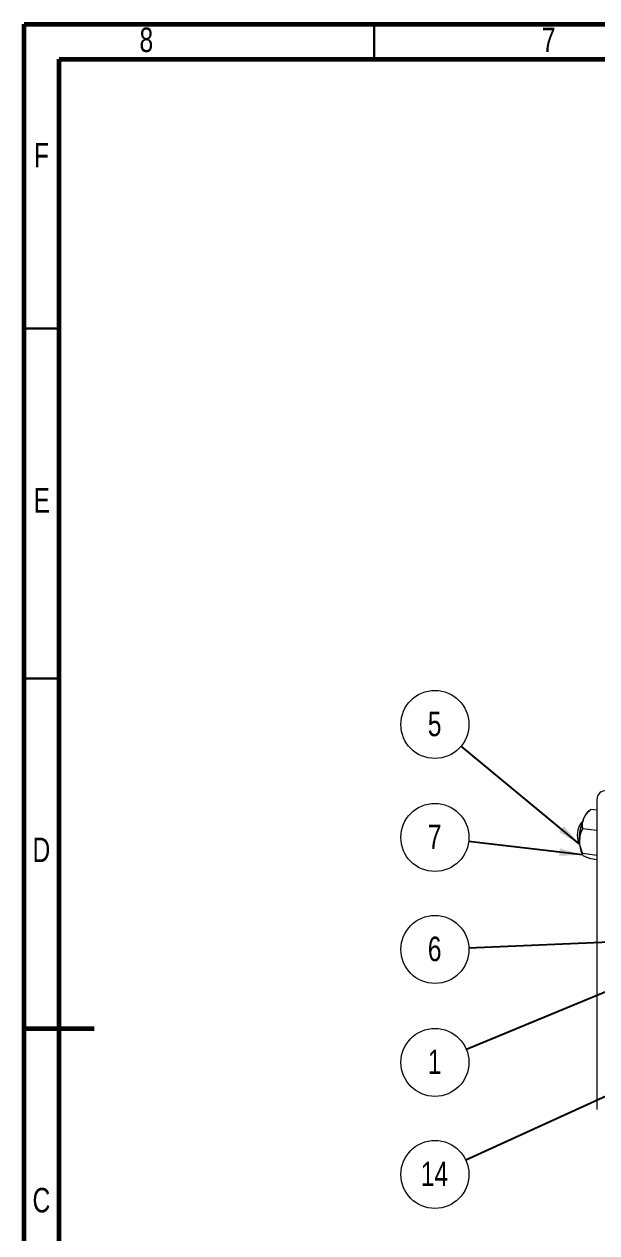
# Model space of a CAD drawing. Header units: millimetres. Extents: x 15 to 415, y 5 to 292.
# Drawn here: x 15 to 96.8, y 119.3 to 292 of the extents above; entities that cross this region are included whole.
import ezdxf

# ---------------------------------------------------------------- set-up
doc = ezdxf.new("R2010")
doc.units = ezdxf.units.MM
doc.styles.add('SLDTEXTSTYLE0', font='TXT', dxfattribs={"width": 0.75})
doc.dimstyles.new('SLDDIMSTYLE0', dxfattribs={"dimtxt": 0.18, "dimasz": 3.302, "dimexe": 0, "dimexo": 0.0625, "dimgap": 0, "dimtad": 0, "dimtih": 1, "dimtoh": 1, "dimdec": 0, "dimrnd": 1e-09, "dimzin": 0, "dimdsep": 46, "dimtxsty": 'Standard', "dimsah": 1, "dimcen": 0.09, "dimadec": 0, "dimazin": 0, "dimtfac": 3.302, "dimtdec": 0, "dimtofl": 0, "dimtmove": 0, "dimatfit": 3, "dimfxl": 1, "dimfrac": 2, "dimtolj": 1, "dimtzin": 0, "dimarcsym": 0})

# ---------------------------------------------------------------- blocks, each defined once
blk = doc.blocks.new('SW_NOTE_9')
at = {"color": 0, "linetype": 'Continuous', "lineweight": 0}
blk.add_circle((-4.42, -2.02), 4.86, dxfattribs=at)
at = {"color": 0, "linetype": 'Continuous', "lineweight": 0, "insert": (-4.49, -0.18), "char_height": 3.5, "attachment_point": 2, "style": 'SLDTEXTSTYLE0'}
blk.add_mtext('14', dxfattribs=at)
blk = doc.blocks.new('SW_NOTE_10')
at = {"color": 0, "linetype": 'Continuous', "lineweight": 0}
blk.add_circle((-4.49, -1.85), 4.86, dxfattribs=at)
at = {"color": 0, "linetype": 'Continuous', "lineweight": 0, "insert": (-4.53, -0.02), "char_height": 3.5, "attachment_point": 2, "style": 'SLDTEXTSTYLE0'}
blk.add_mtext('1', dxfattribs=at)
blk = doc.blocks.new('SW_NOTE_11')
at = {"color": 0, "linetype": 'Continuous', "lineweight": 0}
blk.add_circle((-4.85, -0.2), 4.86, dxfattribs=at)
at = {"color": 0, "linetype": 'Continuous', "lineweight": 0, "insert": (-4.89, 1.63), "char_height": 3.5, "attachment_point": 2, "style": 'SLDTEXTSTYLE0'}
blk.add_mtext('6', dxfattribs=at)
blk = doc.blocks.new('SW_NOTE_12')
at = {"color": 0, "linetype": 'Continuous', "lineweight": 0}
blk.add_circle((-4.83, 0.57), 4.86, dxfattribs=at)
at = {"color": 0, "linetype": 'Continuous', "lineweight": 0, "insert": (-4.86, 2.4), "char_height": 3.5, "attachment_point": 2, "style": 'SLDTEXTSTYLE0'}
blk.add_mtext('7', dxfattribs=at)
blk = doc.blocks.new('SW_NOTE_13')
at = {"color": 0, "linetype": 'Continuous', "lineweight": 0}
blk.add_circle((-3.75, 3.1), 4.86, dxfattribs=at)
at = {"color": 0, "linetype": 'Continuous', "lineweight": 0, "insert": (-3.78, 4.93), "char_height": 3.5, "attachment_point": 2, "style": 'SLDTEXTSTYLE0'}
blk.add_mtext('5', dxfattribs=at)

msp = doc.modelspace()

# ---------------------------------------------------------------- linework, layer by layer
at = {"color": 7, "linetype": 'Continuous', "lineweight": 60}
for p, q in [((15, 292), (415, 292)), ((15, 5), (15, 292)), ((20, 287), (410, 287)), ((20, 10), (20, 287)), ((15, 148.5), (25, 148.5))]:
    msp.add_line(p, q, dxfattribs=at)
at = {"color": 7, "linetype": 'Continuous', "lineweight": 30}
for p, q in [((65, 292), (65, 287)), ((15, 248.5), (20, 248.5)), ((15, 198.5), (20, 198.5))]:
    msp.add_line(p, q, dxfattribs=at)
at = {"color": 7, "linetype": 'Continuous', "lineweight": 15}
for p, q in [((95.99, 179.8), (95.52, 179.38)), ((96.84, 179.69), (95.99, 179.8)), ((96.84, 181.2), (96.84, 136.89)), ((94.81, 178.09), (94.63, 177.94)), ((96.84, 176.76), (94.84, 177.01)), ((94.26, 174.97), (94.39, 174.77)), ((94.76, 173.35), (94.82, 173.27)), ((96.84, 173.23), (94.84, 173.48)), ((96.84, 172.61), (95.99, 172.72))]:
    msp.add_line(p, q, dxfattribs=at)
for centre, radius, start, end in [((98.06, 181.23), 1.22, 81.3986, 181.4207), ((97.14, 176.11), 3.1, 143.9152, 201.7232), ((99.2, 175.86), 4.9, 155.0811, 190.5574), ((103.13, 175.35), 8.75, 159.1224, 180.2705), ((97.34, 177.61), 2.54, 135.6394, 160.2354), ((98.27, 175.06), 3.91, 176.4783, 206.0301)]:
    msp.add_arc(centre, radius, start, end, dxfattribs=at)
for points, knots in [([(94.95, 178.46), (95.08, 178.71), (95.33, 179.19), (95.77, 179.59), (95.99, 179.8)], [0, 0, 0, 0, 0.503997, 1, 1, 1, 1]), ([(94.84, 177.01), (94.81, 177.22), (94.75, 177.63), (94.82, 178.13), (94.93, 178.41), (94.95, 178.46)], [0, 0, 0, 0, 0.432383, 0.87955, 1, 1, 1, 1]), ([(94.37, 175.3), (94.37, 175.34), (94.38, 175.6), (94.45, 176.07), (94.64, 176.6), (94.79, 176.9), (94.84, 177.01)], [0, 0, 0, 0, 0.059231, 0.41722, 0.78838, 1, 1, 1, 1]), ([(94.84, 173.48), (94.75, 173.7), (94.57, 174.1), (94.41, 174.72), (94.39, 175.11), (94.37, 175.3)], [0, 0, 0, 0, 0.371812, 0.681718, 1, 1, 1, 1]), ([(94.95, 173.16), (94.87, 173.22), (94.73, 173.35), (94.81, 173.43), (94.84, 173.48)], [0, 0, 0, 0, 0.503997, 1, 1, 1, 1]), ([(95.99, 172.72), (95.8, 172.79), (95.42, 172.92), (95.1, 173.07), (94.97, 173.14), (94.95, 173.16)], [0, 0, 0, 0, 0.432383, 0.87955, 1, 1, 1, 1])]:
    msp.add_open_spline(points, degree=3, knots=knots, dxfattribs=at)

# ---------------------------------------------------------------- block references
at = {"color": 7, "linetype": 'Continuous', "lineweight": 0}
for name, p in [('SW_NOTE_13', (77.44, 188.83)), ('SW_NOTE_12', (78.52, 175.22)), ('SW_NOTE_11', (78.55, 159.98)), ('SW_NOTE_10', (78.19, 145.49)), ('SW_NOTE_9', (78.12, 129.65))]:
    msp.add_blockref(name, p, dxfattribs=at)

# ---------------------------------------------------------------- texts
at = {"color": 7, "linetype": 'Continuous', "lineweight": 0, "char_height": 3.5, "attachment_point": 2, "style": 'SLDTEXTSTYLE0'}
for s, insert in [('8', (32.46, 291.52)), ('7', (89.96, 291.52)), ('F', (17.46, 275.02)), ('E', (17.51, 225.71)), ('D', (17.46, 175.77)), ('C', (17.46, 125.71))]:
    msp.add_mtext(s, dxfattribs=dict(at, insert=insert))

# ---------------------------------------------------------------- leaders
at = {"color": 7, "linetype": 'Continuous', "lineweight": 0}
for points in [[(94.33, 174.87), (77.44, 188.83)], [(94.79, 173.31), (78.52, 175.22)], [(114.15, 161.47), (78.55, 159.98)], [(113.55, 160.1), (78.19, 145.49)], [(127.57, 152.26), (78.12, 129.65)]]:
    msp.add_leader(points, dimstyle='SLDDIMSTYLE0', dxfattribs=at)

doc.saveas('drawing.dxf')
